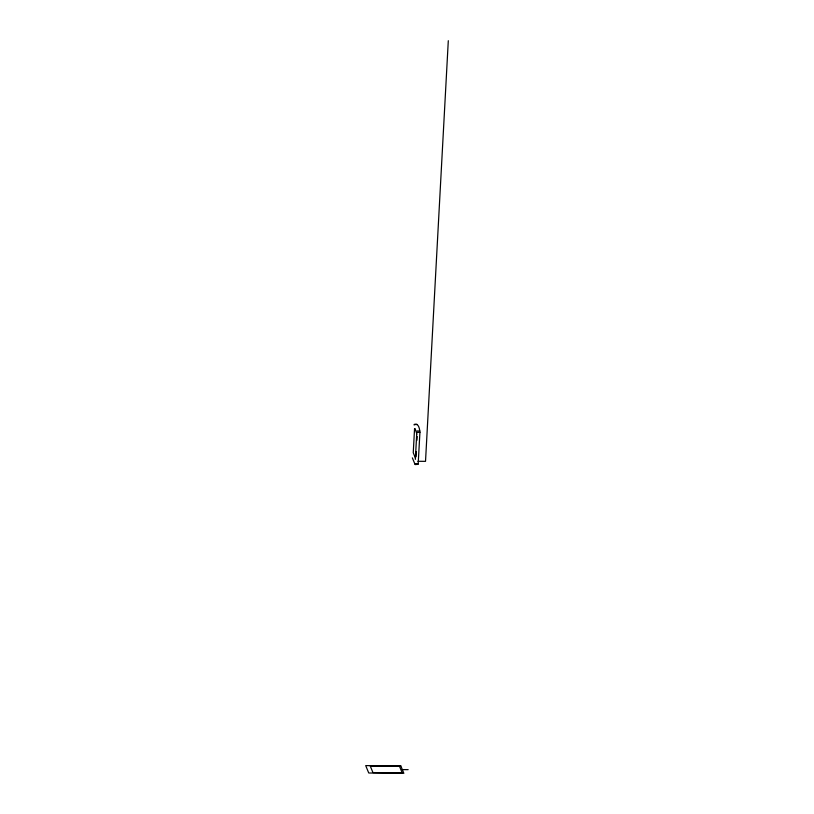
<?xml version="1.0" encoding="UTF-8"?>
<svg xmlns="http://www.w3.org/2000/svg" width="814" height="814" viewBox="0 0 814 814"><rect width="100%" height="100%" fill="white"/><g stroke="black" fill="none" stroke-linecap="round" stroke-linejoin="round"><path stroke-width="1.22" d="M415.181 464.56L418.162 464.336L419.922 432.366C419.627 428.459 418.457 422.435 414.051 424.939M415.476 458.15L413.247 452.757L414.55 428.774M415.354 459.361L416.727 433.913M416.056 456.705L416.33 451.658M416.941 440.303L417.155 436.518M448.3 40.7L425.519 461.345L417.897 461.284M416.982 424.318L414.275 424.318M417.022 430.962L419.851 431.033M419.922 432.366L417.104 432.336M416.849 433.984L415.059 428.591M415.435 463.787L418.213 463.807M402.32 769.596L408.16 769.647M412.352 457.855L415.089 464.499M400.793 765.903L365.7 765.608L368.752 773.005L403.846 773.3L400.793 765.903M399.521 766.35L370.278 766.106L372.944 772.578L402.187 772.822L399.521 766.35"/></g></svg>
